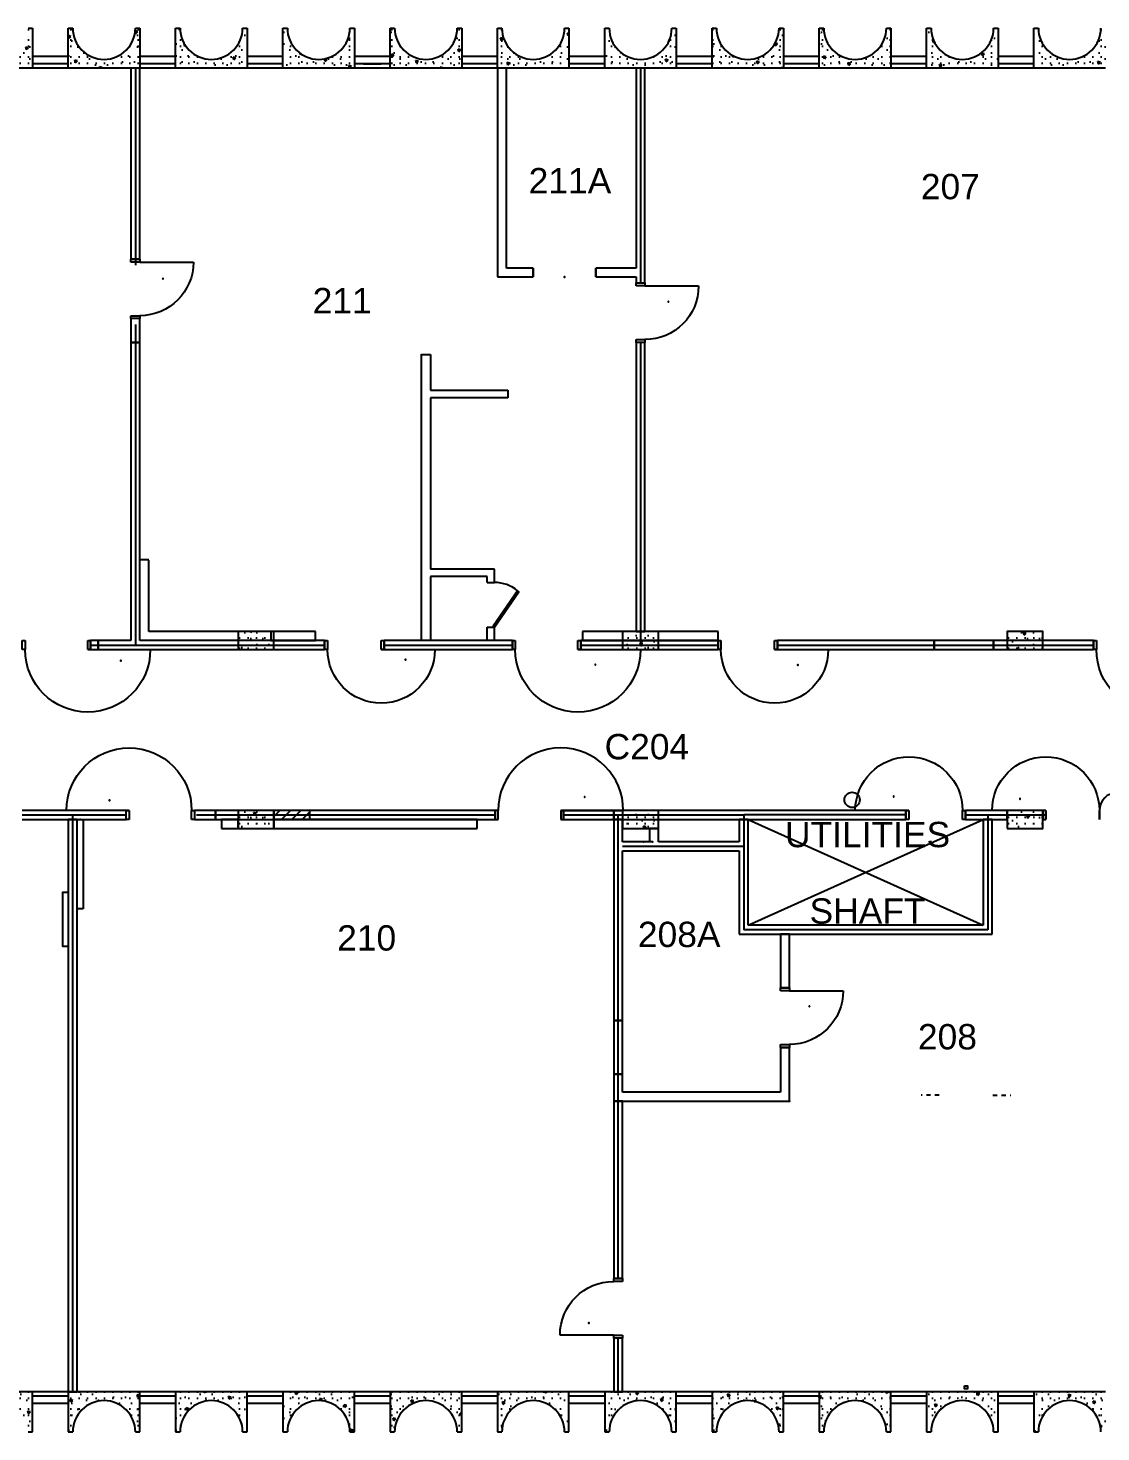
# Model space of a CAD drawing. Header units: inches. Extents: x -627 to 1777, y -408 to 1369.
# Drawn here: x -17 to 703, y -404 to 538 of the extents above; entities that cross this region are included whole.
import ezdxf
from ezdxf.enums import TextEntityAlignment as Align

# ---------------------------------------------------------------- set-up
doc = ezdxf.new("R2010")
doc.units = ezdxf.units.IN
doc.header["$MEASUREMENT"] = 0
doc.linetypes.add('HIDDEN', pattern=[5.76, 2.88, -2.88])
for name, color, linetype in [('_EWA 95% DWG', 7, 'Continuous'), ('A-DOOR', 4, 'Continuous'), ('A-DOOR-RPLC', 7, 'Continuous'), ('A-FILL-PATT', 1, 'Continuous'), ('A-GLAZ', 3, 'Continuous'), ('A-PFLR-NOTE', 3, 'Continuous'), ('A-WALL', 5, 'Continuous'), ('ArchiCAD', 7, 'Continuous'), ('P-PFIXT-EXST', 7, 'Continuous'), ('S-COLS', 6, 'Continuous'), ('Window-Door Markers', 7, 'Continuous')]:
    doc.layers.add(name, color=color, linetype=linetype)
doc.layers.get('Window-Door Markers').off()
doc.styles.add('Arial', font='arial.ttf')
doc.styles.add('GENERATED_STYLE_9', font='cour.ttf')
doc.linetypes.add('1 HR RATED', pattern='A,0,[2,BI-21.Shx,S=0.091429,R=0,X=0,Y=0],-14.4,0', length=14.4)
doc.linetypes.add('2 HR RATED', pattern='A,0,[1,BI-21.Shx,S=0.091429,R=0,X=0,Y=0],-14.4,0', length=14.4)
pattern_1 = [(45, (0, 0), (-20.8303, 20.8303), [1.8425, -15.16535]), (45, (-4.402, 16.428), (-20.8303, 20.8303), [1.8425, -15.16535]), (105, (0, 0), (28.4547, 7.6244), [1.8425, -15.16535]), (105, (12.026, 12.026), (28.4547, 7.6244), [1.8425, -15.16535]), (165, (1.303, 1.303), (7.6244, 28.4547), [1.8425, -15.16535]), (165, (13.33, 13.33), (7.6244, 28.4547), [1.8425, -15.16535]), (45, (-2.0044, 2.0044), (-4.008794, 4.008794), [0, -5.66929, 0, -8.503937]), (90, (-3e-16, 4.009), (-5.66929, 0), [0, -4.25197, 0, -7.086614])]

# ---------------------------------------------------------------- blocks, each defined once
blk = doc.blocks.new('D1 Metal_181')
at = {"color": 0, "linetype": 'ByBlock'}
for p, q in [((18, 0), (18, 36)), ((-18, 0), (-20, 0)), ((-20, 0), (-20, -6)), ((-18, -6), (-18, 0)), ((20, 0), (18, 0)), ((18, 0), (18, -6)), ((20, -6), (20, 0)), ((-20, -6), (-18, -6)), ((18, -6), (20, -6))]:
    blk.add_line(p, q, dxfattribs=at)
blk.add_arc((18, 0), 36, 90, 180, dxfattribs=at)
blk = doc.blocks.new('Door Marker_NCS_370')
at = {"layer": 'ArchiCAD', "color": 0, "linetype": 'Continuous'}
for start, end in [(0, 180), (180, 0)]:
    blk.add_arc((-9.91, 16.67), 0.189, start, end, dxfattribs=at)
at = {"layer": 'ArchiCAD', "color": 0, "style": 'GENERATED_STYLE_9'}
blk.add_attdef('', text='', height=0.18, dxfattribs=at).set_placement((0, 0), align=Align.TOP_LEFT)
blk = doc.blocks.new('D1 Metal_286')
at = {"color": 0, "linetype": 'ByBlock'}
for p, q in [((-18, 0), (-18, -6)), ((-18, -6), (-18, 0)), ((18, 0), (18, -6)), ((18, -6), (18, 0)), ((18, 0), (54, 0))]:
    blk.add_line(p, q, dxfattribs=at)
blk.add_arc((18, 0), 36, 0, 180, dxfattribs=at)
blk = doc.blocks.new('Door Marker_NCS_312')
at = {"layer": 'ArchiCAD', "color": 0, "linetype": 'Continuous'}
for start, end in [(0, 180), (180, 0)]:
    blk.add_arc((-35.24, 7.82), 0.189, start, end, dxfattribs=at)
at = {"layer": 'ArchiCAD', "color": 0, "style": 'GENERATED_STYLE_9'}
blk.add_attdef('', text='', height=0.18, dxfattribs=at).set_placement((0, 0), align=Align.TOP_LEFT)
blk = doc.blocks.new('D1 Metal_208')
at = {"color": 0, "linetype": 'ByBlock'}
for p, q in [((-6, 0), (-6, -6)), ((-6, -6), (-6, 0)), ((6, 0), (6, -6)), ((6, -6), (6, 0)), ((6, 0), (18, 0))]:
    blk.add_line(p, q, dxfattribs=at)
blk.add_arc((6, 0), 12, 0, 180, dxfattribs=at)
blk = doc.blocks.new('D1 Metal_69')
at = {"color": 0, "linetype": 'ByBlock'}
for p, q in [((-21, 0), (-22.97, 0)), ((-22.97, 0), (-22.97, -6)), ((-21, -6), (-21, 0)), ((22.97, 0), (21, 0)), ((21, 0), (21, -6)), ((21, 0), (63, 0)), ((22.97, -6), (22.97, 0)), ((-22.97, -6), (-21, -6)), ((21, -6), (22.97, -6))]:
    blk.add_line(p, q, dxfattribs=at)
blk.add_arc((21, 0), 42, 0, 180, dxfattribs=at)
blk = doc.blocks.new('Door Marker_NCS_293')
at = {"layer": 'ArchiCAD', "color": 0, "linetype": 'Continuous'}
for start, end in [(0, 180), (180, 0)]:
    blk.add_arc((34.14, -12.75), 0.189, start, end, dxfattribs=at)
at = {"layer": 'ArchiCAD', "color": 0, "style": 'GENERATED_STYLE_9'}
blk.add_attdef('', text='', height=0.18, dxfattribs=at).set_placement((0, 0), align=Align.TOP_LEFT)
blk = doc.blocks.new('D1 Metal_312')
at = {"color": 0, "linetype": 'ByBlock'}
for p, q in [((-21, 0), (-22.97, 0)), ((-22.97, 0), (-22.97, -6)), ((-21, -6), (-21, 0)), ((22.97, 0), (21, 0)), ((21, 0), (21, -6)), ((21, 0), (63, 0)), ((22.97, -6), (22.97, 0)), ((-22.97, -6), (-21, -6)), ((21, -6), (22.97, -6))]:
    blk.add_line(p, q, dxfattribs=at)
blk.add_arc((21, 0), 42, 0, 180, dxfattribs=at)
blk = doc.blocks.new('Door Marker_NCS_756')
at = {"layer": 'ArchiCAD', "color": 0, "linetype": 'Continuous'}
for start, end in [(0, 180), (180, 0)]:
    blk.add_arc((43.2, -13.44), 0.189, start, end, dxfattribs=at)
at = {"layer": 'ArchiCAD', "color": 0, "style": 'GENERATED_STYLE_9'}
blk.add_attdef('', text='', height=0.18, dxfattribs=at).set_placement((0, 0), align=Align.TOP_LEFT)
blk = doc.blocks.new('D1 Metal_175')
at = {"color": 0, "linetype": 'ByBlock'}
for p, q in [((18, 0), (18, 36)), ((-18, 0), (-20, 0)), ((-20, 0), (-20, -6)), ((-18, -6), (-18, 0)), ((20, 0), (18, 0)), ((18, 0), (18, -6)), ((20, -6), (20, 0)), ((-20, -6), (-18, -6)), ((18, -6), (20, -6))]:
    blk.add_line(p, q, dxfattribs=at)
blk.add_arc((18, 0), 36, 90, 180, dxfattribs=at)
blk = doc.blocks.new('Door Marker_NCS_363')
at = {"layer": 'ArchiCAD', "color": 0, "linetype": 'Continuous'}
for start, end in [(0, 180), (180, 0)]:
    blk.add_arc((7.62, -19.35), 0.189, start, end, dxfattribs=at)
at = {"layer": 'ArchiCAD', "color": 0, "style": 'GENERATED_STYLE_9'}
blk.add_attdef('', text='', height=0.18, dxfattribs=at).set_placement((0, 0), align=Align.TOP_LEFT)
blk = doc.blocks.new('D1 Metal_174')
at = {"color": 0, "linetype": 'ByBlock'}
for p, q in [((-21, 0), (-22.97, 0)), ((-22.97, 0), (-22.97, -6)), ((-21, -6), (-21, 0)), ((22.97, 0), (21, 0)), ((21, 0), (21, -6)), ((21, 0), (63, 0)), ((22.97, -6), (22.97, 0)), ((-22.97, -6), (-21, -6)), ((21, -6), (22.97, -6))]:
    blk.add_line(p, q, dxfattribs=at)
blk.add_arc((21, 0), 42, 0, 180, dxfattribs=at)
blk = doc.blocks.new('D1 Metal_288')
at = {"color": 0, "linetype": 'ByBlock'}
for p, q in [((-21, 0), (-22.97, 0)), ((-22.97, 0), (-22.97, -6)), ((-21, -6), (-21, 0)), ((22.97, 0), (21, 0)), ((21, 0), (21, -6)), ((21, 0), (63, 0)), ((22.97, -6), (22.97, 0)), ((-22.97, -6), (-21, -6)), ((21, -6), (22.97, -6))]:
    blk.add_line(p, q, dxfattribs=at)
blk.add_arc((21, 0), 42, 0, 180, dxfattribs=at)
blk = doc.blocks.new('Door Marker_NCS_730')
at = {"layer": 'ArchiCAD', "color": 0, "linetype": 'Continuous'}
for start, end in [(0, 180), (180, 0)]:
    blk.add_arc((-36.99, -15.08), 0.189, start, end, dxfattribs=at)
at = {"layer": 'ArchiCAD', "color": 0, "style": 'GENERATED_STYLE_9'}
blk.add_attdef('', text='', height=0.18, dxfattribs=at).set_placement((0, 0), align=Align.TOP_LEFT)
blk = doc.blocks.new('D1 Metal_324')
at = {"color": 0, "linetype": 'ByBlock'}
for p, q in [((-21, 0), (-22.97, 0)), ((-22.97, 0), (-22.97, -6)), ((-21, -6), (-21, 0)), ((22.97, 0), (21, 0)), ((21, 0), (21, -6)), ((21, 0), (63, 0)), ((22.97, -6), (22.97, 0)), ((-22.97, -6), (-21, -6)), ((21, -6), (22.97, -6))]:
    blk.add_line(p, q, dxfattribs=at)
blk.add_arc((21, 0), 42, 0, 180, dxfattribs=at)
blk = doc.blocks.new('Door Marker_NCS_767')
at = {"layer": 'ArchiCAD', "color": 0, "linetype": 'Continuous'}
for start, end in [(0, 180), (180, 0)]:
    blk.add_arc((-32.65, 10.13), 0.189, start, end, dxfattribs=at)
at = {"layer": 'ArchiCAD', "color": 0, "style": 'GENERATED_STYLE_9'}
blk.add_attdef('', text='', height=0.18, dxfattribs=at).set_placement((0, 0), align=Align.TOP_LEFT)
blk = doc.blocks.new('D1 Metal_349')
at = {"color": 0, "linetype": 'ByBlock'}
for p, q in [((18, 0), (18, 36)), ((-18, 0), (-19.97, 0)), ((-19.97, 0), (-19.97, -6)), ((-18, -6), (-18, 0)), ((19.97, 0), (18, 0)), ((18, 0), (18, -6)), ((19.97, -6), (19.97, 0)), ((-19.97, -6), (-18, -6)), ((18, -6), (19.97, -6))]:
    blk.add_line(p, q, dxfattribs=at)
blk.add_arc((18, 0), 36, 90, 180, dxfattribs=at)
blk = doc.blocks.new('Door Marker_NCS_864')
at = {"layer": 'ArchiCAD', "color": 0, "linetype": 'Continuous'}
for start, end in [(0, 180), (180, 0)]:
    blk.add_arc((-6.8, 15.46), 0.189, start, end, dxfattribs=at)
at = {"layer": 'ArchiCAD', "color": 0, "style": 'GENERATED_STYLE_9'}
blk.add_attdef('', text='', height=0.18, dxfattribs=at).set_placement((0, 0), align=Align.TOP_LEFT)
blk = doc.blocks.new('D1 Metal_303')
at = {"color": 0, "linetype": 'ByBlock'}
for p, q in [((-18, 0), (-19.97, 0)), ((-19.97, 0), (-19.97, -6)), ((-18, -6), (-18, 0)), ((19.97, 0), (18, 0)), ((18, 0), (18, -6)), ((18, 0), (54, 0)), ((19.97, -6), (19.97, 0)), ((-19.97, -6), (-18, -6)), ((18, -6), (19.97, -6))]:
    blk.add_line(p, q, dxfattribs=at)
blk.add_arc((18, 0), 36, 0, 180, dxfattribs=at)
blk = doc.blocks.new('Door Marker_NCS_747')
at = {"layer": 'ArchiCAD', "color": 0, "linetype": 'Continuous'}
for start, end in [(0, 180), (180, 0)]:
    blk.add_arc((-34.3, 6.72), 0.189, start, end, dxfattribs=at)
at = {"layer": 'ArchiCAD', "color": 0, "style": 'GENERATED_STYLE_9'}
blk.add_attdef('', text='', height=0.18, dxfattribs=at).set_placement((0, 0), align=Align.TOP_LEFT)
blk = doc.blocks.new('D1 Metal_289')
at = {"color": 0, "linetype": 'ByBlock'}
for p, q in [((-18, 0), (-19.97, 0)), ((-19.97, 0), (-19.97, -6)), ((-18, -6), (-18, 0)), ((19.97, 0), (18, 0)), ((18, 0), (18, -6)), ((18, 0), (54, 0)), ((19.97, -6), (19.97, 0)), ((-19.97, -6), (-18, -6)), ((18, -6), (19.97, -6))]:
    blk.add_line(p, q, dxfattribs=at)
blk.add_arc((18, 0), 36, 0, 180, dxfattribs=at)
blk = doc.blocks.new('Door Marker_NCS_731')
at = {"layer": 'ArchiCAD', "color": 0, "linetype": 'Continuous'}
for start, end in [(0, 180), (180, 0)]:
    blk.add_arc((-33.58, 10.3), 0.189, start, end, dxfattribs=at)
at = {"layer": 'ArchiCAD', "color": 0, "style": 'GENERATED_STYLE_9'}
blk.add_attdef('', text='', height=0.18, dxfattribs=at).set_placement((0, 0), align=Align.TOP_LEFT)
blk = doc.blocks.new('D1 Metal_287')
at = {"color": 0, "linetype": 'ByBlock'}
for p, q in [((-18, 0), (-19.97, 0)), ((-19.97, 0), (-19.97, -6)), ((-18, -6), (-18, 0)), ((19.97, 0), (18, 0)), ((18, 0), (18, -6)), ((18, 0), (54, 0)), ((19.97, -6), (19.97, 0)), ((-19.97, -6), (-18, -6)), ((18, -6), (19.97, -6))]:
    blk.add_line(p, q, dxfattribs=at)
blk.add_arc((18, 0), 36, 0, 180, dxfattribs=at)
blk = doc.blocks.new('Door Marker_NCS_296')
at = {"layer": 'ArchiCAD', "color": 0, "linetype": 'Continuous'}
for start, end in [(0, 180), (180, 0)]:
    blk.add_arc((28.26, -15.37), 0.189, start, end, dxfattribs=at)
at = {"layer": 'ArchiCAD', "color": 0, "style": 'GENERATED_STYLE_9'}
blk.add_attdef('', text='', height=0.18, dxfattribs=at).set_placement((0, 0), align=Align.TOP_LEFT)
blk = doc.blocks.new('Door Marker_NCS_381')
at = {"layer": 'ArchiCAD', "color": 0, "linetype": 'Continuous'}
for start, end in [(0, 180), (180, 0)]:
    blk.add_arc((0, -6), 0.189, start, end, dxfattribs=at)
blk = doc.blocks.new('Door Marker_NCS_408')
at = {"layer": 'ArchiCAD', "color": 0, "linetype": 'Continuous'}
for start, end in [(0, 180), (180, 0)]:
    blk.add_arc((-7.4, 15.74), 0.189, start, end, dxfattribs=at)
at = {"layer": 'ArchiCAD', "color": 0, "style": 'GENERATED_STYLE_9'}
blk.add_attdef('', text='', height=0.18, dxfattribs=at).set_placement((0, 0), align=Align.TOP_LEFT)

msp = doc.modelspace()

# ---------------------------------------------------------------- hatches: boundary and pattern name
at = {"layer": 'A-FILL-PATT'}
h = msp.add_hatch(dxfattribs=at)
h.set_pattern_fill('LIGHTWEIGHT_CONCRETE', color=256, style=0, pattern_type=2)
h.set_pattern_definition(pattern_1)
h.paths.add_polyline_path([(-17.25, 537.84), (-14.25, 537.84), (-14.25, 510.84), (-62.25, 510.84), (-62.25, 537.84), (-59.25, 537.84, 1)], flags=0)
h = msp.add_hatch(dxfattribs=at)
h.set_pattern_fill('LIGHTWEIGHT_CONCRETE', color=256, style=0, pattern_type=2)
h.set_pattern_definition(pattern_1)
h.paths.add_polyline_path([(9.75, 510.84), (9.75, 537.84), (12.75, 537.84, 1), (54.75, 537.84), (57.75, 537.84), (57.75, 510.84)], flags=0)
h = msp.add_hatch(dxfattribs=at)
h.set_pattern_fill('LIGHTWEIGHT_CONCRETE', color=256, style=0, pattern_type=2)
h.set_pattern_definition(pattern_1)
h.paths.add_polyline_path([(126.75, 537.84), (129.75, 537.84), (129.75, 510.84), (81.75, 510.84), (81.75, 537.84), (84.75, 537.84, 1)], flags=0)
h = msp.add_hatch(dxfattribs=at)
h.set_pattern_fill('LIGHTWEIGHT_CONCRETE', color=256, style=0, pattern_type=2)
h.set_pattern_definition(pattern_1)
h.paths.add_polyline_path([(198.75, 537.84), (201.75, 537.84), (201.75, 510.84), (153.75, 510.84), (153.75, 537.84), (156.75, 537.84, 1)], flags=0)
h = msp.add_hatch(dxfattribs=at)
h.set_pattern_fill('LIGHTWEIGHT_CONCRETE', color=256, style=0, pattern_type=2)
h.set_pattern_definition(pattern_1)
h.paths.add_polyline_path([(225.75, 510.84), (225.75, 537.84), (228.75, 537.84, 1), (270.75, 537.84), (273.75, 537.84), (273.75, 510.84)], flags=0)
h = msp.add_hatch(dxfattribs=at)
h.set_pattern_fill('LIGHTWEIGHT_CONCRETE', color=256, style=0, pattern_type=2)
h.set_pattern_definition(pattern_1)
h.paths.add_polyline_path([(297.75, 510.84), (297.75, 537.84), (300.75, 537.84, 1), (342.75, 537.84), (345.75, 537.84), (345.75, 510.84)], flags=0)
h = msp.add_hatch(dxfattribs=at)
h.set_pattern_fill('LIGHTWEIGHT_CONCRETE', color=256, style=0, pattern_type=2)
h.set_pattern_definition(pattern_1)
h.paths.add_polyline_path([(414.75, 537.84), (417.75, 537.84), (417.75, 510.84), (369.75, 510.84), (369.75, 537.84), (372.75, 537.84, 1)], flags=0)
h = msp.add_hatch(dxfattribs=at)
h.set_pattern_fill('LIGHTWEIGHT_CONCRETE', color=256, style=0, pattern_type=2)
h.set_pattern_definition(pattern_1)
h.paths.add_polyline_path([(486.75, 537.84), (489.75, 537.84), (489.75, 510.84), (441.75, 510.84), (441.75, 537.84), (444.75, 537.84, 1)], flags=0)
h = msp.add_hatch(dxfattribs=at)
h.set_pattern_fill('LIGHTWEIGHT_CONCRETE', color=256, style=0, pattern_type=2)
h.set_pattern_definition(pattern_1)
h.paths.add_polyline_path([(558.75, 537.84), (561.75, 537.84), (561.75, 510.84), (513.75, 510.84), (513.75, 537.84), (516.75, 537.84, 1)], flags=0)
h = msp.add_hatch(dxfattribs=at)
h.set_pattern_fill('LIGHTWEIGHT_CONCRETE', color=256, style=0, pattern_type=2)
h.set_pattern_definition(pattern_1)
h.paths.add_polyline_path([(630.75, 537.84), (633.75, 537.84), (633.75, 510.84), (585.75, 510.84), (585.75, 537.84), (588.75, 537.84, 1)], flags=0)
h = msp.add_hatch(dxfattribs=at)
h.set_pattern_fill('LIGHTWEIGHT_CONCRETE', color=256, style=0, pattern_type=2)
h.set_pattern_definition(pattern_1)
h.paths.add_polyline_path([(702.75, 537.84), (705.75, 537.84), (705.75, 510.84), (657.75, 510.84), (657.75, 537.84), (660.75, 537.84, 1)], flags=0)
h = msp.add_hatch(dxfattribs=at)
h.set_pattern_fill('LIGHTWEIGHT_CONCRETE', color=256, style=0, pattern_type=2)
h.set_pattern_definition(pattern_1)
h.paths.add_polyline_path([(123.75, 120.84), (147.75, 120.84), (147.75, 132.84), (123.75, 132.84)], flags=0)
h = msp.add_hatch(dxfattribs=at)
h.set_pattern_fill('LIGHTWEIGHT_CONCRETE', color=256, style=0, pattern_type=2)
h.set_pattern_definition(pattern_1)
h.paths.add_polyline_path([(381.75, 120.84), (405.75, 120.84), (405.75, 132.84), (381.75, 132.84)], flags=0)
h = msp.add_hatch(dxfattribs=at)
h.set_pattern_fill('LIGHTWEIGHT_CONCRETE', color=256, style=0, pattern_type=2)
h.set_pattern_definition(pattern_1)
h.paths.add_polyline_path([(639.75, 120.84), (663.75, 120.84), (663.75, 132.84), (639.75, 132.84)], flags=0)
h = msp.add_hatch(dxfattribs=at)
h.set_pattern_fill('LIGHTWEIGHT_CONCRETE', color=256, style=0, pattern_type=2)
h.set_pattern_definition(pattern_1)
h.paths.add_polyline_path([(123.75, 0.84), (147.75, 0.84), (147.75, 12.84), (123.75, 12.84)], flags=0)
h = msp.add_hatch(dxfattribs=at)
h.set_pattern_fill('COMMON_BRICK', color=256, style=0, pattern_type=2)
h.set_pattern_definition([(45, (0, 0), (-3.47429, 3.47429), [])])
h.paths.add_polyline_path([(147.75, 12.84), (147.75, 6.84), (171.75, 6.84), (171.75, 12.84)])
h = msp.add_hatch(dxfattribs=at)
h.set_pattern_fill('LIGHTWEIGHT_CONCRETE', color=256, style=0, pattern_type=2)
h.set_pattern_definition(pattern_1)
h.paths.add_polyline_path([(381.75, 0.84), (405.75, 0.84), (405.75, 12.84), (381.75, 12.84)], flags=0)
h = msp.add_hatch(dxfattribs=at)
h.set_pattern_fill('LIGHTWEIGHT_CONCRETE', color=256, style=0, pattern_type=2)
h.set_pattern_definition(pattern_1)
h.paths.add_polyline_path([(639.75, 0.84), (663.75, 0.84), (663.75, 12.84), (639.75, 12.84)], flags=0)
h = msp.add_hatch(dxfattribs=at)
h.set_pattern_fill('LIGHTWEIGHT_CONCRETE', color=256, style=0, pattern_type=2)
h.set_pattern_definition(pattern_1)
h.paths.add_polyline_path([(-59.25, -404.16), (-62.25, -404.16), (-62.25, -377.16), (-14.25, -377.16), (-14.25, -404.16), (-17.25, -404.16, 1)], flags=0)
h = msp.add_hatch(dxfattribs=at)
h.set_pattern_fill('LIGHTWEIGHT_CONCRETE', color=256, style=0, pattern_type=2)
h.set_pattern_definition(pattern_1)
h.paths.add_polyline_path([(9.75, -377.16), (9.75, -404.16), (12.75, -404.16, -1), (54.75, -404.16), (57.75, -404.16), (57.75, -377.16)], flags=0)
h = msp.add_hatch(dxfattribs=at)
h.set_pattern_fill('LIGHTWEIGHT_CONCRETE', color=256, style=0, pattern_type=2)
h.set_pattern_definition(pattern_1)
h.paths.add_polyline_path([(84.75, -404.16), (81.75, -404.16), (81.75, -377.16), (129.75, -377.16), (129.75, -404.16), (126.75, -404.16, 1)], flags=0)
h = msp.add_hatch(dxfattribs=at)
h.set_pattern_fill('LIGHTWEIGHT_CONCRETE', color=256, style=0, pattern_type=2)
h.set_pattern_definition(pattern_1)
h.paths.add_polyline_path([(156.75, -404.16), (153.75, -404.16), (153.75, -377.16), (201.75, -377.16), (201.75, -404.16), (198.75, -404.16, 1)], flags=0)
h = msp.add_hatch(dxfattribs=at)
h.set_pattern_fill('LIGHTWEIGHT_CONCRETE', color=256, style=0, pattern_type=2)
h.set_pattern_definition(pattern_1)
h.paths.add_polyline_path([(273.75, -377.16), (225.75, -377.16), (225.75, -404.16), (228.75, -404.16, -1), (270.75, -404.16), (273.75, -404.16)], flags=0)
h = msp.add_hatch(dxfattribs=at)
h.set_pattern_fill('LIGHTWEIGHT_CONCRETE', color=256, style=0, pattern_type=2)
h.set_pattern_definition(pattern_1)
h.paths.add_polyline_path([(300.75, -404.16), (297.75, -404.16), (297.75, -377.16), (345.75, -377.16), (345.75, -404.16), (342.75, -404.16, 1)], flags=0)
h = msp.add_hatch(dxfattribs=at)
h.set_pattern_fill('LIGHTWEIGHT_CONCRETE', color=256, style=0, pattern_type=2)
h.set_pattern_definition(pattern_1)
h.paths.add_polyline_path([(369.75, -404.16), (372.75, -404.16, -1), (414.75, -404.16), (417.75, -404.16), (417.75, -377.16), (369.75, -377.16)], flags=0)
h = msp.add_hatch(dxfattribs=at)
h.set_pattern_fill('LIGHTWEIGHT_CONCRETE', color=256, style=0, pattern_type=2)
h.set_pattern_definition(pattern_1)
h.paths.add_polyline_path([(444.75, -404.16), (441.75, -404.16), (441.75, -377.16), (489.75, -377.16), (489.75, -404.16), (486.75, -404.16, 1)], flags=0)
h = msp.add_hatch(dxfattribs=at)
h.set_pattern_fill('LIGHTWEIGHT_CONCRETE', color=256, style=0, pattern_type=2)
h.set_pattern_definition(pattern_1)
h.paths.add_polyline_path([(516.75, -404.16), (513.75, -404.16), (513.75, -377.16), (561.75, -377.16), (561.75, -404.16), (558.75, -404.16, 1)], flags=0)
h = msp.add_hatch(dxfattribs=at)
h.set_pattern_fill('LIGHTWEIGHT_CONCRETE', color=256, style=0, pattern_type=2)
h.set_pattern_definition(pattern_1)
h.paths.add_polyline_path([(588.75, -404.16), (585.75, -404.16), (585.75, -377.16), (633.75, -377.16), (633.75, -404.16), (630.75, -404.16, 1)], flags=0)
h = msp.add_hatch(dxfattribs=at)
h.set_pattern_fill('LIGHTWEIGHT_CONCRETE', color=256, style=0, pattern_type=2)
h.set_pattern_definition(pattern_1)
h.paths.add_polyline_path([(660.75, -404.16), (657.75, -404.16), (657.75, -377.16), (705.75, -377.16), (705.75, -404.16), (702.75, -404.16, 1)], flags=0)

# ---------------------------------------------------------------- linework, layer by layer
at = {"linetype": 'Continuous'}
for p, q in [((466, 6.84), (623.75, -64.16)), ((466, -64.16), (623.75, 6.84))]:
    msp.add_line(p, q, dxfattribs=at)
at = {"layer": '_EWA 95% DWG', "linetype": 'HIDDEN'}
for p, q in [((594.22, -178.16), (582.22, -178.16)), ((630.22, -178.16), (642.22, -178.16))]:
    msp.add_line(p, q, dxfattribs=at)
at = {"layer": '_EWA 95% DWG', "linetype": 'Continuous'}
msp.add_lwpolyline([(611.22, -373.16), (613.22, -373.16), (613.22, -375.16), (611.22, -375.16)], close=True, dxfattribs=at)
at = {"layer": 'A-DOOR-RPLC', "linetype": 'Continuous'}
for p, q in [((181.78, 126.84), (181.78, 120.84)), ((445.78, 126.84), (445.78, 120.84)), ((571.93, 12.84), (571.93, 6.84)), ((611.86, 6.84), (611.86, 12.84))]:
    msp.add_line(p, q, dxfattribs=at)
at = {"layer": 'A-FILL-PATT', "linetype": '1 HR RATED'}
for p, q in [((54.75, 510.84), (54.75, 378.81)), ((393.75, 510.84), (393.75, 366.81)), ((54.75, 338.88), (54.75, 123.84)), ((393.75, 326.88), (393.75, 123.84)), ((24.75, 123.84), (181.78, 123.84)), ((221.72, 123.84), (307.78, 123.84)), ((353.72, 123.84), (445.78, 123.84)), ((485.72, 123.84), (697.75, 123.84)), ((-21.29, 9.84), (48.57, 9.84)), ((12.75, -377.16), (12.75, 9.84)), ((95.75, 9.84), (296.25, 9.84)), ((342.19, 9.84), (463, 9.84)), ((378.75, -301.16), (378.75, 9.84)), ((611.86, 9.88), (665.72, 9.88)), ((381.75, -11.16), (463, -11.16)), ((378.75, -377.16), (378.75, -341.16))]:
    msp.add_line(p, q, dxfattribs=at)
at = {"layer": 'A-FILL-PATT', "linetype": '2 HR RATED'}
for p, q in [((463, 9.84), (463, -67.16)), ((571.93, 9.84), (463, 9.84)), ((626.75, 9.88), (626.75, -67.16)), ((626.75, -67.16), (463, -67.16))]:
    msp.add_line(p, q, dxfattribs=at)
at = {"layer": 'A-GLAZ', "linetype": 'Continuous'}
for p, q in [((9.75, 518.84), (-14.25, 518.84)), ((81.75, 518.84), (57.75, 518.84)), ((153.75, 518.84), (129.75, 518.84)), ((225.75, 518.84), (201.75, 518.84)), ((297.75, 518.84), (273.75, 518.84)), ((369.75, 518.84), (345.75, 518.84)), ((441.75, 518.84), (417.75, 518.84)), ((513.75, 518.84), (489.75, 518.84)), ((585.75, 518.84), (561.75, 518.84)), ((657.75, 518.84), (633.75, 518.84)), ((9.75, 513.84), (-14.25, 513.84)), ((9.75, 510.84), (-14.25, 510.84)), ((81.75, 513.84), (57.75, 513.84)), ((81.75, 510.84), (57.75, 510.84)), ((153.75, 513.84), (129.75, 513.84)), ((153.75, 510.84), (129.75, 510.84)), ((225.75, 513.84), (201.75, 513.84)), ((225.75, 510.84), (201.75, 510.84)), ((207.75, 513.84), (219.75, 513.84)), ((297.75, 513.84), (273.75, 513.84)), ((297.75, 510.84), (273.75, 510.84)), ((369.75, 513.84), (345.75, 513.84)), ((369.75, 510.84), (345.75, 510.84)), ((441.75, 513.84), (417.75, 513.84)), ((441.75, 510.84), (417.75, 510.84)), ((513.75, 513.84), (489.75, 513.84)), ((513.75, 510.84), (489.75, 510.84)), ((585.75, 513.84), (561.75, 513.84)), ((585.75, 510.84), (561.75, 510.84)), ((657.75, 513.84), (633.75, 513.84)), ((657.75, 510.84), (633.75, 510.84)), ((9.75, -377.16), (-14.25, -377.16)), ((9.75, -380.16), (-14.25, -380.16)), ((9.75, -385.16), (-14.25, -385.16)), ((81.75, -377.16), (57.75, -377.16)), ((81.75, -380.16), (57.75, -380.16)), ((81.75, -385.16), (57.75, -385.16)), ((153.75, -377.16), (129.75, -377.16)), ((153.75, -380.16), (129.75, -380.16)), ((153.75, -385.16), (129.75, -385.16)), ((225.75, -377.16), (201.75, -377.16)), ((225.75, -380.16), (201.75, -380.16)), ((225.75, -385.16), (201.75, -385.16)), ((297.75, -377.16), (273.75, -377.16)), ((297.75, -380.16), (273.75, -380.16)), ((297.75, -385.16), (273.75, -385.16)), ((369.75, -377.16), (345.75, -377.16)), ((369.75, -380.16), (345.75, -380.16)), ((369.75, -385.16), (345.75, -385.16)), ((441.75, -377.16), (417.75, -377.16)), ((441.75, -380.16), (417.75, -380.16)), ((441.75, -385.16), (417.75, -385.16)), ((513.75, -377.16), (489.75, -377.16)), ((513.75, -380.16), (489.75, -380.16)), ((513.75, -385.16), (489.75, -385.16)), ((585.75, -377.16), (561.75, -377.16)), ((585.75, -380.16), (561.75, -380.16)), ((585.75, -385.16), (561.75, -385.16)), ((657.75, -377.16), (633.75, -377.16)), ((657.75, -380.16), (633.75, -380.16)), ((657.75, -385.16), (633.75, -385.16))]:
    msp.add_line(p, q, dxfattribs=at)
at = {"layer": 'A-WALL', "linetype": 'Continuous'}
for p, q in [((-17.25, 537.84), (-14.25, 537.84)), ((-14.25, 537.84), (-14.25, 510.84)), ((9.75, 510.84), (9.75, 537.84)), ((9.75, 537.84), (12.75, 537.84)), ((54.75, 537.84), (57.75, 537.84)), ((57.75, 537.84), (57.75, 510.84)), ((81.75, 510.84), (81.75, 537.84)), ((81.75, 537.84), (84.75, 537.84)), ((126.75, 537.84), (129.75, 537.84)), ((129.75, 537.84), (129.75, 510.84)), ((153.75, 510.84), (153.75, 537.84)), ((153.75, 537.84), (156.75, 537.84)), ((198.75, 537.84), (201.75, 537.84)), ((201.75, 537.84), (201.75, 510.84)), ((225.75, 510.84), (225.75, 537.84)), ((225.75, 537.84), (228.75, 537.84)), ((270.75, 537.84), (273.75, 537.84)), ((273.75, 537.84), (273.75, 510.84)), ((297.75, 510.84), (297.75, 537.84)), ((297.75, 537.84), (300.75, 537.84)), ((342.75, 537.84), (345.75, 537.84)), ((345.75, 537.84), (345.75, 510.84)), ((369.75, 510.84), (369.75, 537.84)), ((369.75, 537.84), (372.75, 537.84)), ((414.75, 537.84), (417.75, 537.84)), ((417.75, 537.84), (417.75, 510.84)), ((441.75, 510.84), (441.75, 537.84)), ((441.75, 537.84), (444.75, 537.84)), ((486.75, 537.84), (489.75, 537.84)), ((489.75, 537.84), (489.75, 510.84)), ((513.75, 510.84), (513.75, 537.84)), ((513.75, 537.84), (516.75, 537.84)), ((558.75, 537.84), (561.75, 537.84)), ((561.75, 537.84), (561.75, 510.84)), ((585.75, 510.84), (585.75, 537.84)), ((585.75, 537.84), (588.75, 537.84)), ((630.75, 537.84), (633.75, 537.84)), ((633.75, 537.84), (633.75, 510.84)), ((657.75, 510.84), (657.75, 537.84)), ((657.75, 537.84), (660.75, 537.84)), ((-14.25, 510.84), (-62.25, 510.84)), ((57.75, 510.84), (9.75, 510.84)), ((57.75, 510.84), (51.75, 510.84)), ((51.75, 510.84), (51.75, 382.81)), ((57.75, 382.81), (57.75, 510.84)), ((129.75, 510.84), (81.75, 510.84)), ((201.75, 510.84), (153.75, 510.84)), ((273.75, 510.84), (225.75, 510.84)), ((297.75, 510.84), (297.75, 370.84)), ((303.75, 510.84), (297.75, 510.84)), ((345.75, 510.84), (297.75, 510.84)), ((303.75, 376.84), (303.75, 510.84)), ((417.75, 510.84), (369.75, 510.84)), ((390.75, 510.84), (390.75, 376.84)), ((396.75, 510.84), (390.75, 510.84)), ((396.75, 366.81), (396.75, 510.84)), ((489.75, 510.84), (441.75, 510.84)), ((561.75, 510.84), (513.75, 510.84)), ((633.75, 510.84), (585.75, 510.84)), ((705.75, 510.84), (657.75, 510.84)), ((57.75, 382.81), (51.75, 382.81)), ((51.75, 382.81), (57.75, 382.81)), ((321.75, 376.84), (303.75, 376.84)), ((321.75, 370.84), (321.75, 376.84)), ((321.75, 376.84), (321.75, 370.84)), ((390.75, 376.84), (363.75, 376.84)), ((363.75, 376.84), (363.75, 370.84)), ((363.75, 370.84), (363.75, 376.84)), ((297.75, 370.84), (321.75, 370.84)), ((363.75, 370.84), (390.75, 370.84)), ((390.75, 370.84), (390.75, 366.81)), ((57.75, 342.88), (51.75, 342.88)), ((51.75, 342.88), (51.75, 326.84)), ((57.75, 326.84), (57.75, 342.88)), ((57.75, 326.88), (51.75, 326.88)), ((51.75, 326.88), (51.75, 126.84)), ((51.75, 326.84), (57.75, 326.84)), ((57.75, 126.84), (57.75, 326.88)), ((390.75, 326.88), (390.75, 132.84)), ((396.75, 132.84), (396.75, 326.88)), ((246.75, 126.84), (246.75, 319)), ((252.75, 294.84), (304.75, 294.84)), ((304.75, 294.84), (304.75, 289.84)), ((304.75, 289.84), (252.75, 289.84)), ((63.75, 180.98), (57.75, 180.98)), ((63.75, 132.84), (63.75, 180.84)), ((295.75, 174.84), (252.75, 174.84)), ((290.75, 169.84), (252.75, 169.84)), ((290.75, 165.84), (290.75, 169.84)), ((295.75, 165.84), (295.75, 174.84)), ((290.75, 165.84), (295.75, 165.84)), ((123.75, 132.84), (63.75, 132.84)), ((175.75, 132.84), (145.75, 132.84)), ((145.75, 132.84), (145.75, 126.84)), ((175.75, 126.84), (175.75, 132.84)), ((290.75, 126.84), (290.75, 135.84)), ((290.75, 135.84), (295.75, 135.84)), ((295.75, 126.84), (295.75, 135.84)), ((445.78, 132.84), (354.75, 132.84)), ((354.75, 132.84), (354.75, 126.84)), ((390.75, 132.84), (396.75, 132.84)), ((445.78, 126.84), (445.78, 132.84)), ((24.75, 120.84), (24.75, 126.84)), ((29.72, 126.84), (24.75, 126.84)), ((29.72, 120.84), (29.72, 126.84)), ((51.75, 126.84), (29.72, 126.84)), ((29.72, 126.84), (29.72, 120.84)), ((181.78, 126.84), (57.75, 126.84)), ((145.75, 126.84), (175.75, 126.84)), ((181.78, 120.84), (181.78, 126.84)), ((221.72, 120.84), (221.72, 126.84)), ((307.78, 126.84), (221.72, 126.84)), ((307.78, 126.84), (307.78, 120.84)), ((307.78, 120.84), (307.78, 126.84)), ((353.72, 120.84), (353.72, 126.84)), ((445.78, 126.84), (353.72, 126.84)), ((353.72, 126.84), (353.72, 120.84)), ((354.75, 126.84), (445.78, 126.84)), ((445.78, 120.84), (445.78, 126.84)), ((485.72, 120.84), (485.72, 126.84)), ((590.75, 126.84), (485.72, 126.84)), ((590.75, 120.84), (590.75, 126.84)), ((630.72, 126.84), (590.78, 126.84)), ((590.78, 126.84), (590.78, 120.84)), ((630.72, 120.84), (630.72, 126.84)), ((697.75, 126.84), (630.75, 126.84)), ((630.75, 126.84), (630.75, 120.84)), ((697.75, 126.84), (697.75, 120.84)), ((697.75, 120.84), (697.75, 126.84)), ((24.75, 120.84), (29.72, 120.84)), ((29.72, 120.84), (181.78, 120.84)), ((221.72, 120.84), (307.78, 120.84)), ((353.72, 120.84), (445.78, 120.84)), ((485.72, 120.84), (590.75, 120.84)), ((590.78, 120.84), (630.72, 120.84)), ((630.75, 120.84), (697.75, 120.84)), ((48.57, 12.84), (-21.29, 12.84)), ((48.57, 6.84), (48.57, 12.84)), ((94.5, 12.84), (94.5, 6.84)), ((108.47, 12.84), (94.5, 12.84)), ((108.47, 6.84), (108.47, 12.84)), ((296.25, 12.84), (108.47, 12.84)), ((108.47, 12.84), (108.47, 6.84)), ((296.25, 12.84), (296.25, 6.84)), ((296.25, 6.84), (296.25, 12.84)), ((342.19, 12.84), (342.19, 6.84)), ((375.75, 12.84), (342.19, 12.84)), ((375.75, 6.84), (375.75, 12.84)), ((571.93, 12.84), (375.75, 12.84)), ((375.75, 12.84), (375.75, 6.84)), ((571.93, 12.84), (571.93, 6.84)), ((611.86, 12.84), (611.86, 6.84)), ((639.75, 12.84), (611.86, 12.84)), ((639.75, 6.84), (639.75, 12.84)), ((665.72, 12.84), (663.75, 12.84)), ((663.75, 12.84), (663.75, 6.84)), ((665.72, 12.84), (665.72, 6.84)), ((701.72, 12.84), (701.72, 6.84)), ((701.75, 12.84), (701.72, 12.84)), ((701.75, 12.84), (701.75, 6.84)), ((-21.29, 6.84), (48.57, 6.84)), ((9.75, 6.84), (9.75, -377.16)), ((15.75, 6.84), (9.75, 6.84)), ((15.75, -377.16), (15.75, 6.84)), ((19.75, 6.84), (19.75, -53.16)), ((94.5, 6.84), (108.47, 6.84)), ((108.47, 6.84), (296.25, 6.84)), ((123.75, 6.84), (112.5, 6.84)), ((112.5, 6.84), (112.5, 0.84)), ((112.5, 0.84), (123.75, 0.84)), ((123.75, 0.84), (123.75, 6.84)), ((284.25, 6.84), (147.75, 6.84)), ((147.75, 6.84), (147.75, 0.84)), ((147.75, 0.84), (284.25, 0.84)), ((284.25, 0.84), (284.25, 6.84)), ((342.19, 6.84), (375.75, 6.84)), ((381.75, 6.84), (375.75, 6.84)), ((375.75, 6.84), (375.75, -128.16)), ((375.75, 6.84), (571.93, 6.84)), ((381.75, -8.16), (381.75, 6.84)), ((405.75, 0.84), (399.75, 0.84)), ((399.75, 0.84), (399.75, -8.16)), ((405.75, -8.16), (405.75, 0.84)), ((466, 6.84), (460, 6.84)), ((460, 6.84), (460, -8.16)), ((466, -64.16), (466, 6.84)), ((611.86, 6.84), (639.75, 6.84)), ((629.75, 6.84), (623.75, 6.84)), ((623.75, 6.84), (623.75, -64.16)), ((629.75, -70.16), (629.75, 6.84)), ((663.75, 6.84), (665.72, 6.84)), ((701.72, 6.84), (701.75, 6.84)), ((395.76, -8.16), (381.75, -8.16)), ((401.76, -8.16), (395.76, -8.16)), ((460, -8.16), (405.75, -8.16)), ((381.75, -14.16), (460, -14.16)), ((381.75, -128.16), (381.75, -14.16)), ((460, -14.16), (460, -70.16)), ((555.29, -22.22), (555.16, -22.22)), ((19.75, -53.16), (15.75, -53.16)), ((623.75, -64.16), (466, -64.16)), ((460, -70.16), (629.75, -70.16)), ((493.75, -70.16), (487.75, -70.16)), ((487.75, -70.16), (487.75, -106.16)), ((493.75, -106.16), (493.75, -70.16)), ((493.75, -106.16), (487.75, -106.16)), ((381.75, -128.16), (375.75, -128.16)), ((375.75, -128.16), (375.75, -164.16)), ((375.75, -128.16), (381.75, -128.16)), ((381.75, -164.16), (381.75, -128.16)), ((487.75, -146.16), (493.75, -146.16)), ((493.75, -146.16), (487.75, -146.16)), ((487.75, -146.16), (487.75, -176.16)), ((493.75, -182.16), (493.75, -146.16)), ((375.75, -164.16), (381.75, -164.16)), ((381.75, -164.16), (375.75, -164.16)), ((375.75, -164.16), (375.75, -182.16)), ((381.75, -176.16), (381.75, -164.16)), ((487.75, -176.16), (381.75, -176.16)), ((381.75, -182.16), (375.75, -182.16)), ((375.75, -182.16), (375.75, -301.16)), ((375.75, -182.16), (493.75, -182.16)), ((381.75, -301.16), (381.75, -182.16)), ((381.75, -301.16), (375.75, -301.16)), ((381.75, -341.16), (375.75, -341.16)), ((375.75, -341.16), (375.75, -377.16)), ((381.75, -377.16), (381.75, -341.16)), ((-14.25, -377.16), (-62.25, -377.16)), ((-14.25, -404.16), (-14.25, -377.16)), ((9.75, -377.16), (15.75, -377.16)), ((57.75, -377.16), (9.75, -377.16)), ((9.75, -377.16), (9.75, -404.16)), ((57.75, -404.16), (57.75, -377.16)), ((129.75, -377.16), (81.75, -377.16)), ((81.75, -377.16), (81.75, -404.16)), ((129.75, -404.16), (129.75, -377.16)), ((201.75, -377.16), (153.75, -377.16)), ((153.75, -377.16), (153.75, -404.16)), ((201.75, -404.16), (201.75, -377.16)), ((273.75, -377.16), (225.75, -377.16)), ((225.75, -377.16), (225.75, -404.16)), ((273.75, -404.16), (273.75, -377.16)), ((345.75, -377.16), (297.75, -377.16)), ((297.75, -377.16), (297.75, -404.16)), ((345.75, -404.16), (345.75, -377.16)), ((417.75, -377.16), (369.75, -377.16)), ((369.75, -377.16), (369.75, -404.16)), ((375.75, -377.16), (381.75, -377.16)), ((417.75, -404.16), (417.75, -377.16)), ((489.75, -377.16), (441.75, -377.16)), ((441.75, -377.16), (441.75, -404.16)), ((489.75, -404.16), (489.75, -377.16)), ((561.75, -377.16), (513.75, -377.16)), ((513.75, -377.16), (513.75, -404.16)), ((561.75, -404.16), (561.75, -377.16)), ((633.75, -377.16), (585.75, -377.16)), ((585.75, -377.16), (585.75, -404.16)), ((633.75, -404.16), (633.75, -377.16)), ((705.75, -377.16), (657.75, -377.16)), ((657.75, -377.16), (657.75, -404.16)), ((-17.25, -404.16), (-14.25, -404.16)), ((9.75, -404.16), (12.75, -404.16)), ((54.75, -404.16), (57.75, -404.16)), ((81.75, -404.16), (84.75, -404.16)), ((126.75, -404.16), (129.75, -404.16)), ((153.75, -404.16), (156.75, -404.16)), ((198.75, -404.16), (201.75, -404.16)), ((225.75, -404.16), (228.75, -404.16)), ((270.75, -404.16), (273.75, -404.16)), ((297.75, -404.16), (300.75, -404.16)), ((342.75, -404.16), (345.75, -404.16)), ((369.75, -404.16), (372.75, -404.16)), ((414.75, -404.16), (417.75, -404.16)), ((441.75, -404.16), (444.75, -404.16)), ((486.75, -404.16), (489.75, -404.16)), ((513.75, -404.16), (516.75, -404.16)), ((558.75, -404.16), (561.75, -404.16)), ((585.75, -404.16), (588.75, -404.16)), ((630.75, -404.16), (633.75, -404.16)), ((657.75, -404.16), (660.75, -404.16))]:
    msp.add_line(p, q, dxfattribs=at)
for points in [[(246.75, 318.84), (252.75, 318.84)], [(252.75, 318.84), (252.75, 294.84)], [(252.75, 289.84), (252.75, 174.84)], [(252.75, 169.84), (252.75, 126.84)], [(9.75, -42.16), (5.75, -42.16), (5.75, -78.16), (9.75, -78.16)]]:
    msp.add_lwpolyline(points, dxfattribs=at)
for points in [[(295.73, 135.85), (312.08, 159.62), (311.26, 160.19), (294.9, 136.42)], [(147.75, 12.84), (147.75, 6.84), (171.75, 6.84), (171.75, 12.84)]]:
    msp.add_lwpolyline(points, close=True, dxfattribs=at)
for centre, radius, start, end in [((33.75, 537.84), 21, 180, 0), ((105.75, 537.84), 21, 180, 0), ((177.75, 537.84), 21, 180, 0), ((249.75, 537.84), 21, 180, 0), ((321.75, 537.84), 21, 180, 0), ((393.75, 537.84), 21, 180, 0), ((465.75, 537.84), 21, 180, 0), ((537.75, 537.84), 21, 180, 0), ((609.75, 537.84), 21, 180, 0), ((681.75, 537.84), 21, 180, 0), ((295.75, 141.77), 24.08, 49.90967, 90), ((33.75, -404.16), 21, 0, 180), ((105.75, -404.16), 21, 0, 180), ((177.75, -404.16), 21, 0, 180), ((249.75, -404.16), 21, 0, 180), ((321.75, -404.16), 21, 0, 180), ((393.75, -404.16), 21, 0, 180), ((465.75, -404.16), 21, 0, 180), ((537.75, -404.16), 21, 0, 180), ((609.75, -404.16), 21, 0, 180), ((681.75, -404.16), 21, 0, 180)]:
    msp.add_arc(centre, radius, start, end, dxfattribs=at)
at = {"layer": 'A-WALL'}
for p in [(17.75, 6.84), (493.75, -182.16), (17.75, -377.16), (17.75, -377.16), (153.75, -377.16)]:
    msp.add_point(p, dxfattribs=at)
at = {"layer": 'A-WALL', "linetype": 'Continuous'}
for p in [(395.76, -8.16), (401.76, -8.16)]:
    msp.add_point(p, dxfattribs=at)
at = {"layer": 'P-PFIXT-EXST', "linetype": 'Continuous'}
msp.add_circle((535.75, 19.97), 5.13, dxfattribs=at)
at = {"layer": 'S-COLS', "linetype": 'Continuous'}
for points in [[(123.75, 120.84), (147.75, 120.84), (147.75, 132.84), (123.75, 132.84)], [(381.75, 120.84), (405.75, 120.84), (405.75, 132.84), (381.75, 132.84)], [(639.75, 120.84), (663.75, 120.84), (663.75, 132.84), (639.75, 132.84)], [(123.75, 0.84), (147.75, 0.84), (147.75, 12.84), (123.75, 12.84)], [(381.75, 0.84), (405.75, 0.84), (405.75, 12.84), (381.75, 12.84)], [(639.75, 0.84), (663.75, 0.84), (663.75, 12.84), (639.75, 12.84)]]:
    msp.add_lwpolyline(points, close=True, dxfattribs=at)

# ---------------------------------------------------------------- block references
at = {"layer": 'A-DOOR', "linetype": 'Continuous', "xscale": -1}
for name, p, rotation in [('D1 Metal_349', (57.75, 362.84), 270.0000000000535), ('D1 Metal_349', (396.75, 346.84), 270), ('D1 Metal_312', (1.78, 120.84), 180), ('D1 Metal_303', (201.75, 120.84), 180), ('D1 Metal_324', (330.75, 120.84), 180), ('D1 Metal_289', (465.75, 120.84), 180), ('D1 Metal_174', (720.72, 120.84), 180), ('D1 Metal_175', (493.75, -126.16), 270), ('D1 Metal_181', (375.75, -321.16), 90)]:
    msp.add_blockref(name, p, dxfattribs=dict(at, rotation=rotation))
for name, p in [('D1 Metal_69', (71.53, 12.84)), ('D1 Metal_287', (591.9, 12.84)), ('D1 Metal_286', (683.72, 12.84))]:
    msp.add_blockref(name, p, dxfattribs=at)
at = {"layer": 'A-DOOR', "linetype": 'Continuous'}
for name, p in [('D1 Metal_288', (319.22, 12.84)), ('D1 Metal_208', (707.75, 12.84))]:
    msp.add_blockref(name, p, dxfattribs=at)
at = {"layer": 'Window-Door Markers'}
for name, p, rotation in [('Door Marker_NCS_864', (57.75, 362.84), 270), ('Door Marker_NCS_408', (396.75, 346.84), 270), ('Door Marker_NCS_747', (201.75, 120.84), 180), ('Door Marker_NCS_767', (330.75, 120.84), 180), ('Door Marker_NCS_731', (465.75, 120.84), 180), ('Door Marker_NCS_293', (71.53, 6.84), 180), ('Door Marker_NCS_730', (319.22, 6.84), 180), ('Door Marker_NCS_296', (591.9, 6.84), 180), ('Door Marker_NCS_363', (487.75, -126.16), 90), ('Door Marker_NCS_370', (375.75, -321.16), 90)]:
    msp.add_blockref(name, p, dxfattribs=dict(at, rotation=rotation))
for name, p in [('Door Marker_NCS_381', (342.75, 376.84)), ('Door Marker_NCS_756', (1.78, 126.84)), ('Door Marker_NCS_312', (683.72, 12.84))]:
    msp.add_blockref(name, p, dxfattribs=at)

# ---------------------------------------------------------------- texts
at = {"layer": 'A-PFLR-NOTE', "char_height": 17, "attachment_point": 5, "style": 'Arial'}
for s, insert, width, line_spacing_factor in [('211A', (346.45, 435.46), 33.0926, 0.909822), ('208A', (419.75, -70.43), 29.692, 0.918492)]:
    msp.add_mtext(s, dxfattribs=dict(at, insert=insert, width=width, line_spacing_factor=line_spacing_factor))
for s, insert, line_spacing_factor in [('207', (601.71, 431.37), 0.919252), ('211', (193.57, 354.96), 0.908726), ('C204', (398.04, 55.56), 0.911702), ('UTILITIES\\P\\PSHAFT', (546.14, -29.08), 0.905872), ('210', (209.98, -72.79), 0.919252), ('208', (599.75, -139.09), 0.918492)]:
    msp.add_mtext(s, dxfattribs=dict(at, insert=insert, line_spacing_factor=line_spacing_factor))

doc.saveas('drawing.dxf')
